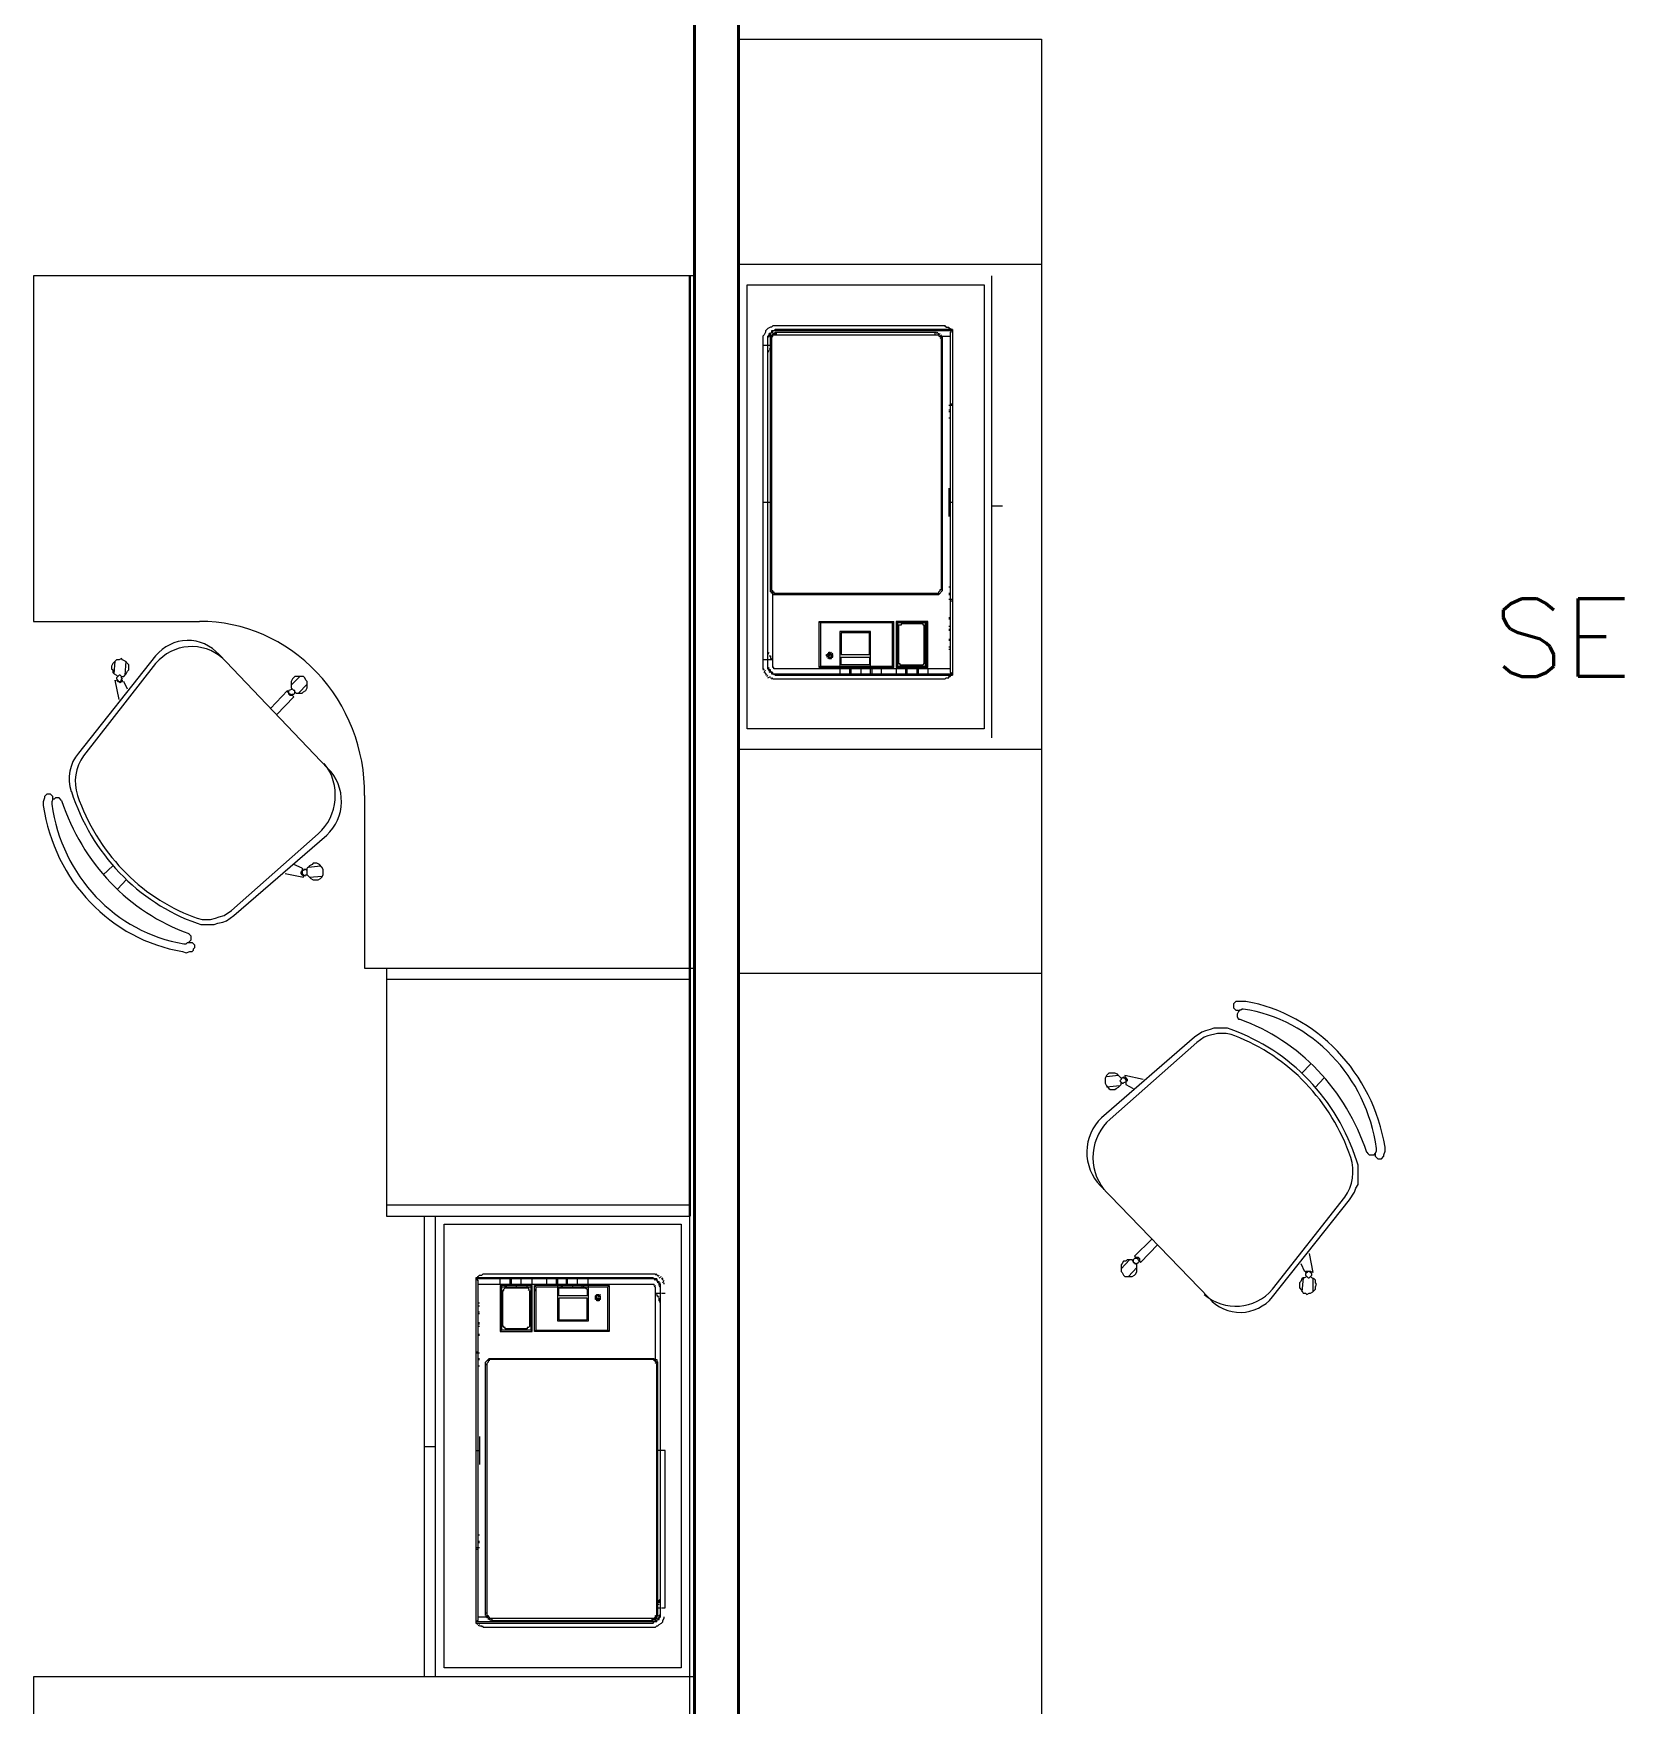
# Model space of a CAD drawing. Header units: millimetres. Extents: x -8 to 5830, y -596 to 3598.
# Drawn here: x 1685.853 to 1688.601, y 2380.402 to 2383.291 of the extents above; entities that cross this region are included whole.
import ezdxf

# ---------------------------------------------------------------- set-up
doc = ezdxf.new("R2010")
doc.units = ezdxf.units.MM
doc.layers.get('0').update_dxf_attribs({"color": 9})

msp = doc.modelspace()

# ---------------------------------------------------------------- linework, layer by layer
at = {"lineweight": 50}
for p, q in [((1686.9948, 2384.6378), (1686.9948, 2378.5975)), ((1687.0707, 2378.5975), (1687.0707, 2384.6378))]:
    msp.add_line(p, q, dxfattribs=at)
at = {"lineweight": 40}
for p, q in [((1687.0707, 2382.8719), (1687.0707, 2384.4941)), ((1686.9863, 2381.2475), (1686.9863, 2382.8719))]:
    msp.add_line(p, q, dxfattribs=at)
at = {"lineweight": 25}
for p, q in [((1687.0707, 2383.2808), (1687.5942, 2383.2808)), ((1687.5942, 2383.2808), (1687.5942, 2378.8495)), ((1687.5942, 2382.8918), (1687.0707, 2382.8918)), ((1686.9948, 2382.8719), (1685.8529, 2382.8719)), ((1685.8529, 2382.8719), (1685.8529, 2382.2752)), ((1686.9863, 2378.8274), (1686.9863, 2382.8719)), ((1687.5076, 2382.8719), (1687.5076, 2382.074)), ((1687.0855, 2382.0895), (1687.0855, 2382.8564)), ((1687.0855, 2382.8564), (1687.495, 2382.8564)), ((1687.495, 2382.8564), (1687.495, 2382.0895)), ((1687.1172, 2382.7746), (1687.1151, 2382.7702)), ((1687.1214, 2382.7813), (1687.1172, 2382.7769)), ((1687.1172, 2382.7769), (1687.1172, 2382.7746)), ((1687.1256, 2382.7835), (1687.1214, 2382.7813)), ((1687.1235, 2382.768), (1687.1235, 2382.7724)), ((1687.1256, 2382.7724), (1687.1235, 2382.7724)), ((1687.1277, 2382.7835), (1687.1256, 2382.7835)), ((1687.1277, 2382.7746), (1687.1256, 2382.7724)), ((1687.1256, 2382.7702), (1687.1256, 2382.7724)), ((1687.1298, 2382.7857), (1687.1277, 2382.7835)), ((1687.4401, 2382.7769), (1687.1277, 2382.7769)), ((1687.1277, 2382.7769), (1687.1277, 2382.7746)), ((1687.1277, 2382.7746), (1687.1298, 2382.7746)), ((1687.4274, 2382.7857), (1687.1298, 2382.7857)), ((1687.1298, 2382.7746), (1687.1298, 2382.7769)), ((1687.1298, 2382.7702), (1687.1319, 2382.7724)), ((1687.1341, 2382.7724), (1687.1298, 2382.7724)), ((1687.1298, 2382.768), (1687.1298, 2382.7724)), ((1687.1341, 2382.7791), (1687.1319, 2382.7769)), ((1687.1319, 2382.7702), (1687.1319, 2382.7724)), ((1687.4401, 2382.7791), (1687.1341, 2382.7791)), ((1687.1341, 2382.7746), (1687.4127, 2382.7746)), ((1687.1341, 2382.7702), (1687.1341, 2382.7746)), ((1687.1362, 2382.7702), (1687.1362, 2382.7746)), ((1687.4105, 2382.7702), (1687.4105, 2382.7746)), ((1687.4127, 2382.7724), (1687.4148, 2382.7746)), ((1687.4148, 2382.7724), (1687.4169, 2382.7724)), ((1687.419, 2382.7724), (1687.4169, 2382.7702)), ((1687.4274, 2382.7835), (1687.4295, 2382.7857)), ((1687.4295, 2382.7835), (1687.4338, 2382.7835)), ((1687.4338, 2382.7835), (1687.4338, 2382.7813)), ((1687.4338, 2382.7813), (1687.4359, 2382.7813)), ((1687.4359, 2382.7791), (1687.438, 2382.7813)), ((1687.4359, 2382.7746), (1687.4359, 2382.1868)), ((1687.4359, 2382.7746), (1687.438, 2382.7746)), ((1687.438, 2382.7746), (1687.438, 2382.7769)), ((1687.4401, 2382.7791), (1687.4401, 2382.1823)), ((1687.1151, 2382.7702), (1687.1129, 2382.768)), ((1687.1129, 2382.768), (1687.1129, 2382.1934)), ((1687.1129, 2382.7525), (1687.1277, 2382.7525)), ((1687.1235, 2382.7702), (1687.1214, 2382.768)), ((1687.1214, 2382.7658), (1687.1235, 2382.768)), ((1687.1214, 2382.1934), (1687.1214, 2382.768)), ((1687.1214, 2382.7393), (1687.1235, 2382.7437)), ((1687.1235, 2382.7702), (1687.1256, 2382.7702)), ((1687.1235, 2382.7459), (1687.1256, 2382.7459)), ((1687.1256, 2382.768), (1687.1277, 2382.7702)), ((1687.1256, 2382.7658), (1687.1298, 2382.7702)), ((1687.1256, 2382.326), (1687.1256, 2382.768)), ((1687.1256, 2382.7636), (1687.1277, 2382.7658)), ((1687.1277, 2382.7658), (1687.1256, 2382.7658)), ((1687.1277, 2382.7636), (1687.1256, 2382.7636)), ((1687.1277, 2382.7614), (1687.1256, 2382.7614)), ((1687.1256, 2382.7481), (1687.1277, 2382.7503)), ((1687.1277, 2382.7702), (1687.4169, 2382.7702)), ((1687.1277, 2382.7658), (1687.1298, 2382.768)), ((1687.1277, 2382.7658), (1687.1277, 2382.3282)), ((1687.4169, 2382.7702), (1687.4169, 2382.768)), ((1687.4169, 2382.768), (1687.4359, 2382.768)), ((1687.419, 2382.768), (1687.4211, 2382.7702)), ((1687.419, 2382.7636), (1687.4232, 2382.768)), ((1687.419, 2382.7658), (1687.419, 2382.768)), ((1687.4211, 2382.3304), (1687.4211, 2382.7636)), ((1687.4211, 2382.7614), (1687.4232, 2382.7614)), ((1687.4232, 2382.3282), (1687.4232, 2382.7658)), ((1687.4338, 2382.6487), (1687.4401, 2382.6487)), ((1687.4359, 2382.6398), (1687.4338, 2382.6398)), ((1687.4338, 2382.6376), (1687.4359, 2382.6376)), ((1687.4359, 2382.6509), (1687.4401, 2382.6509)), ((1687.4338, 2382.6266), (1687.4359, 2382.6266)), ((1687.4338, 2382.505), (1687.4338, 2382.4564)), ((1687.1277, 2382.4807), (1687.1129, 2382.4807)), ((1687.4401, 2382.4807), (1687.4338, 2382.4807)), ((1687.5266, 2382.4741), (1687.5076, 2382.4741)), ((1687.1256, 2382.3702), (1687.1277, 2382.3702)), ((1687.1256, 2382.3326), (1687.1277, 2382.3326)), ((1687.1277, 2382.326), (1687.1256, 2382.326)), ((1687.1277, 2382.3282), (1687.1298, 2382.3282)), ((1687.1277, 2382.3238), (1687.1277, 2382.326)), ((1687.1298, 2382.3238), (1687.1277, 2382.3238)), ((1687.1298, 2382.1956), (1687.1298, 2382.3282)), ((1687.1298, 2382.326), (1687.1319, 2382.326)), ((1687.1298, 2382.3216), (1687.4169, 2382.3216)), ((1687.1319, 2382.326), (1687.1319, 2382.3238)), ((1687.1319, 2382.3238), (1687.4169, 2382.3238)), ((1687.1362, 2382.3216), (1687.1362, 2382.3238)), ((1687.4105, 2382.3216), (1687.4105, 2382.3238)), ((1687.4169, 2382.326), (1687.419, 2382.3282)), ((1687.4169, 2382.3216), (1687.4232, 2382.3282)), ((1687.4169, 2382.3238), (1687.4169, 2382.326)), ((1687.419, 2382.3282), (1687.419, 2382.3304)), ((1687.419, 2382.3304), (1687.4211, 2382.3304)), ((1687.4211, 2382.3326), (1687.4232, 2382.3326)), ((1687.4338, 2382.3348), (1687.4359, 2382.3348)), ((1687.4338, 2382.3238), (1687.4359, 2382.3238)), ((1687.4338, 2382.3216), (1687.4359, 2382.3216)), ((1687.4401, 2382.3127), (1687.4338, 2382.3127)), ((1687.4359, 2382.3105), (1687.4401, 2382.3105)), ((1687.4338, 2382.2818), (1687.4359, 2382.2818)), ((1685.8529, 2382.2752), (1686.14, 2382.2752)), ((1687.21, 2382.1956), (1687.21, 2382.2752)), ((1687.21, 2382.2752), (1687.3388, 2382.2752)), ((1687.21, 2382.2729), (1687.2121, 2382.2752)), ((1687.3367, 2382.2729), (1687.2121, 2382.2729)), ((1687.2121, 2382.2729), (1687.2121, 2382.1978)), ((1687.2987, 2382.2575), (1687.2459, 2382.2575)), ((1687.2459, 2382.2575), (1687.2459, 2382.1956)), ((1687.2966, 2382.2553), (1687.248, 2382.2553)), ((1687.248, 2382.2553), (1687.248, 2382.2177)), ((1687.2966, 2382.2177), (1687.2966, 2382.2553)), ((1687.2987, 2382.1956), (1687.2987, 2382.2575)), ((1687.3388, 2382.2752), (1687.3367, 2382.2729)), ((1687.3367, 2382.1978), (1687.3367, 2382.2729)), ((1687.3388, 2382.1956), (1687.3388, 2382.2752)), ((1687.343, 2382.2729), (1687.3451, 2382.2752)), ((1687.3979, 2382.2752), (1687.343, 2382.2752)), ((1687.343, 2382.2752), (1687.343, 2382.1956)), ((1687.3958, 2382.2729), (1687.3451, 2382.2729)), ((1687.3451, 2382.2729), (1687.3451, 2382.1956)), ((1687.3472, 2382.2685), (1687.3472, 2382.2022)), ((1687.3514, 2382.2685), (1687.3472, 2382.2685)), ((1687.3894, 2382.2707), (1687.3514, 2382.2707)), ((1687.3514, 2382.2707), (1687.3514, 2382.2685)), ((1687.3894, 2382.2685), (1687.3894, 2382.2707)), ((1687.3915, 2382.2685), (1687.3894, 2382.2685)), ((1687.3915, 2382.2022), (1687.3915, 2382.2685)), ((1687.3937, 2382.1956), (1687.3937, 2382.2729)), ((1687.3958, 2382.2729), (1687.3979, 2382.2752)), ((1687.3958, 2382.1978), (1687.3958, 2382.2729)), ((1687.3979, 2382.1956), (1687.3979, 2382.2752)), ((1687.4338, 2382.2796), (1687.4359, 2382.2796)), ((1687.4359, 2382.2663), (1687.4338, 2382.2663)), ((1687.4338, 2382.2619), (1687.4359, 2382.2619)), ((1687.4338, 2382.2597), (1687.4359, 2382.2597)), ((1687.4338, 2382.2442), (1687.4359, 2382.2442)), ((1687.4359, 2382.242), (1687.4338, 2382.242)), ((1687.4338, 2382.231), (1687.4359, 2382.231)), ((1687.4359, 2382.2265), (1687.4338, 2382.2265)), ((1686.064, 2382.2155), (1685.931, 2382.0475)), ((1686.064, 2382.2022), (1685.9395, 2382.0431)), ((1685.9901, 2382.2022), (1685.988, 2382.1978)), ((1685.988, 2382.1978), (1685.988, 2382.1934)), ((1685.9922, 2382.2044), (1685.9901, 2382.2022)), ((1685.9965, 2382.2089), (1685.9922, 2382.2044)), ((1685.9922, 2382.1845), (1685.9943, 2382.2066)), ((1686.0007, 2382.2089), (1685.9965, 2382.2089)), ((1686.0049, 2382.2111), (1686.0007, 2382.2089)), ((1686.007, 2382.2089), (1686.0049, 2382.2111)), ((1686.0112, 2382.2066), (1686.007, 2382.2089)), ((1686.0112, 2382.1823), (1686.0133, 2382.2066)), ((1686.0176, 2382.2), (1686.0112, 2382.2066)), ((1686.0176, 2382.1912), (1686.0176, 2382.2)), ((1686.3616, 2382.021), (1686.1737, 2382.2177)), ((1687.1298, 2382.2089), (1687.1129, 2382.2089)), ((1687.1214, 2382.2177), (1687.1235, 2382.2221)), ((1687.1235, 2382.1956), (1687.1214, 2382.1934)), ((1687.1235, 2382.2155), (1687.1256, 2382.2155)), ((1687.1256, 2382.2155), (1687.1256, 2382.2111)), ((1687.1256, 2382.2111), (1687.1277, 2382.2111)), ((1687.1277, 2382.2111), (1687.1277, 2382.2089)), ((1687.1319, 2382.1956), (1687.1298, 2382.1956)), ((1687.1319, 2382.1934), (1687.1319, 2382.1956)), ((1687.21, 2382.1956), (1687.2121, 2382.1978)), ((1687.3388, 2382.1956), (1687.21, 2382.1956)), ((1687.2121, 2382.1978), (1687.3367, 2382.1978)), ((1687.2227, 2382.2155), (1687.2227, 2382.2177)), ((1687.2227, 2382.2177), (1687.2311, 2382.2177)), ((1687.2227, 2382.2133), (1687.2248, 2382.2155)), ((1687.2248, 2382.2177), (1687.2248, 2382.2199)), ((1687.2248, 2382.2199), (1687.229, 2382.2199)), ((1687.2269, 2382.2155), (1687.2248, 2382.2133)), ((1687.229, 2382.2155), (1687.2248, 2382.2155)), ((1687.2248, 2382.2111), (1687.2269, 2382.2133)), ((1687.2269, 2382.2177), (1687.2269, 2382.2221)), ((1687.2269, 2382.2221), (1687.229, 2382.2221)), ((1687.2269, 2382.2133), (1687.2269, 2382.2155)), ((1687.2269, 2382.2133), (1687.2333, 2382.2133)), ((1687.2269, 2382.2111), (1687.2311, 2382.2111)), ((1687.229, 2382.2199), (1687.2311, 2382.2221)), ((1687.229, 2382.2177), (1687.2311, 2382.2199)), ((1687.2333, 2382.2199), (1687.2311, 2382.2177)), ((1687.2311, 2382.2111), (1687.2311, 2382.2177)), ((1687.2333, 2382.2133), (1687.2333, 2382.2177)), ((1687.248, 2382.2177), (1687.2966, 2382.2177)), ((1687.248, 2382.2), (1687.248, 2382.2133)), ((1687.248, 2382.2133), (1687.2966, 2382.2133)), ((1687.2966, 2382.2), (1687.248, 2382.2)), ((1687.2544, 2382.1978), (1687.2544, 2382.1956)), ((1687.2734, 2382.1956), (1687.2734, 2382.1978)), ((1687.2902, 2382.1956), (1687.2902, 2382.1978)), ((1687.2966, 2382.2133), (1687.2966, 2382.2)), ((1687.3367, 2382.2044), (1687.3388, 2382.2044)), ((1687.3367, 2382.2022), (1687.3388, 2382.2022)), ((1687.3367, 2382.1956), (1687.3388, 2382.1978)), ((1687.343, 2382.1956), (1687.3451, 2382.1978)), ((1687.3979, 2382.1956), (1687.343, 2382.1956)), ((1687.3451, 2382.1978), (1687.3958, 2382.1978)), ((1687.3472, 2382.2022), (1687.3493, 2382.2022)), ((1687.3493, 2382.2022), (1687.3493, 2382.2)), ((1687.3493, 2382.2), (1687.3894, 2382.2)), ((1687.3514, 2382.1956), (1687.3514, 2382.1978)), ((1687.3683, 2382.1956), (1687.3683, 2382.1978)), ((1687.3704, 2382.1956), (1687.3704, 2382.1978)), ((1687.3873, 2382.1978), (1687.3873, 2382.1956)), ((1687.3894, 2382.2), (1687.3915, 2382.2022)), ((1687.3894, 2382.1956), (1687.3894, 2382.1978)), ((1687.3958, 2382.1956), (1687.3979, 2382.1978)), ((1685.988, 2382.1934), (1685.9901, 2382.1912)), ((1685.9901, 2382.1912), (1685.9901, 2382.1868)), ((1685.9901, 2382.1868), (1685.9922, 2382.1845)), ((1685.9922, 2382.1845), (1685.9965, 2382.1823)), ((1686.0007, 2382.1403), (1685.9943, 2382.1735)), ((1685.9943, 2382.1735), (1685.9943, 2382.1713)), ((1685.9965, 2382.1823), (1685.9986, 2382.1801)), ((1686.0007, 2382.1823), (1685.9965, 2382.1779)), ((1685.9965, 2382.1779), (1685.9965, 2382.1757)), ((1685.9965, 2382.1757), (1686.0028, 2382.1691)), ((1685.9965, 2382.1735), (1685.9986, 2382.1713)), ((1685.9986, 2382.1713), (1686.0028, 2382.1713)), ((1686.0028, 2382.1823), (1686.0007, 2382.1823)), ((1686.0049, 2382.1801), (1686.0028, 2382.1823)), ((1686.0028, 2382.1713), (1686.0049, 2382.1735)), ((1686.0028, 2382.1691), (1686.0049, 2382.1713)), ((1686.0049, 2382.1801), (1686.0091, 2382.1801)), ((1686.0049, 2382.1779), (1686.0049, 2382.1801)), ((1686.007, 2382.1757), (1686.0049, 2382.1779)), ((1686.0049, 2382.1735), (1686.0049, 2382.1757)), ((1686.0049, 2382.1757), (1686.007, 2382.1757)), ((1686.0049, 2382.1713), (1686.007, 2382.1713)), ((1686.007, 2382.1713), (1686.007, 2382.1735)), ((1686.0091, 2382.1801), (1686.0133, 2382.1845)), ((1686.0154, 2382.158), (1686.0091, 2382.1713)), ((1686.0133, 2382.1845), (1686.0154, 2382.189)), ((1686.0154, 2382.189), (1686.0176, 2382.1912)), ((1686.2983, 2382.1647), (1686.313, 2382.1801)), ((1686.3004, 2382.1757), (1686.2983, 2382.1713)), ((1686.2983, 2382.1713), (1686.2983, 2382.1602)), ((1686.3046, 2382.1801), (1686.3004, 2382.1757)), ((1686.3194, 2382.1801), (1686.3046, 2382.1801)), ((1686.3109, 2382.1514), (1686.3257, 2382.1669)), ((1686.3215, 2382.1779), (1686.3194, 2382.1801)), ((1686.3236, 2382.1735), (1686.3215, 2382.1779)), ((1686.3257, 2382.1713), (1686.3236, 2382.1735)), ((1686.3257, 2382.1602), (1686.3257, 2382.1713)), ((1687.1129, 2382.1912), (1687.1151, 2382.1934)), ((1687.1151, 2382.1868), (1687.1172, 2382.1912)), ((1687.1172, 2382.1845), (1687.1172, 2382.1868)), ((1687.1172, 2382.1823), (1687.1193, 2382.1845)), ((1687.1193, 2382.1801), (1687.1214, 2382.1823)), ((1687.1235, 2382.1934), (1687.1214, 2382.1912)), ((1687.1214, 2382.1779), (1687.1256, 2382.1801)), ((1687.1235, 2382.189), (1687.1235, 2382.1934)), ((1687.1256, 2382.1912), (1687.1235, 2382.1912)), ((1687.1235, 2382.1868), (1687.1256, 2382.189)), ((1687.1256, 2382.189), (1687.1256, 2382.1912)), ((1687.1256, 2382.1868), (1687.1277, 2382.189)), ((1687.1298, 2382.1868), (1687.1256, 2382.1868)), ((1687.1256, 2382.1779), (1687.1277, 2382.1779)), ((1687.1277, 2382.1868), (1687.1277, 2382.1845)), ((1687.1277, 2382.1845), (1687.4401, 2382.1845)), ((1687.1277, 2382.1757), (1687.1298, 2382.1779)), ((1687.1298, 2382.1845), (1687.1298, 2382.1868)), ((1687.1298, 2382.1757), (1687.4274, 2382.1757)), ((1687.4359, 2382.1934), (1687.1319, 2382.1934)), ((1687.1341, 2382.1845), (1687.1319, 2382.1823)), ((1687.1341, 2382.1823), (1687.4401, 2382.1823)), ((1687.2459, 2382.1934), (1687.2459, 2382.1823)), ((1687.2628, 2382.1823), (1687.2628, 2382.1934)), ((1687.2649, 2382.1934), (1687.2649, 2382.1823)), ((1687.2818, 2382.1934), (1687.2818, 2382.1823)), ((1687.2987, 2382.1823), (1687.2987, 2382.1934)), ((1687.3008, 2382.1934), (1687.3008, 2382.1823)), ((1687.3177, 2382.1823), (1687.3177, 2382.1934)), ((1687.343, 2382.1934), (1687.343, 2382.1823)), ((1687.3599, 2382.1823), (1687.3599, 2382.1934)), ((1687.362, 2382.1823), (1687.362, 2382.1934)), ((1687.3789, 2382.1934), (1687.3789, 2382.1823)), ((1687.381, 2382.1934), (1687.381, 2382.1823)), ((1687.3979, 2382.1934), (1687.3979, 2382.1823)), ((1687.4274, 2382.1757), (1687.4295, 2382.1779)), ((1687.4295, 2382.1779), (1687.4338, 2382.1779)), ((1687.4338, 2382.1779), (1687.4338, 2382.1801)), ((1687.4338, 2382.1801), (1687.4359, 2382.1801)), ((1687.4359, 2382.1868), (1687.438, 2382.1868)), ((1687.4359, 2382.1801), (1687.438, 2382.1823)), ((1687.438, 2382.1868), (1687.438, 2382.1845)), ((1686.2919, 2382.1558), (1686.2624, 2382.1249)), ((1686.2729, 2382.1138), (1686.3025, 2382.1448)), ((1686.2919, 2382.1536), (1686.2919, 2382.1558)), ((1686.294, 2382.1514), (1686.2919, 2382.1536)), ((1686.3004, 2382.158), (1686.294, 2382.1558)), ((1686.294, 2382.1492), (1686.294, 2382.1558)), ((1686.294, 2382.1514), (1686.2962, 2382.1492)), ((1686.2962, 2382.147), (1686.294, 2382.1492)), ((1686.2962, 2382.1492), (1686.2983, 2382.1492)), ((1686.3004, 2382.147), (1686.2962, 2382.147)), ((1686.2983, 2382.1602), (1686.3004, 2382.158)), ((1686.3004, 2382.158), (1686.2983, 2382.158)), ((1686.2983, 2382.1492), (1686.2983, 2382.147)), ((1686.2983, 2382.147), (1686.3004, 2382.1492)), ((1686.3025, 2382.1558), (1686.3004, 2382.158)), ((1686.3004, 2382.1492), (1686.3025, 2382.1492)), ((1686.3025, 2382.1448), (1686.3004, 2382.147)), ((1686.3046, 2382.1558), (1686.3025, 2382.1558)), ((1686.3025, 2382.1492), (1686.3046, 2382.1514)), ((1686.3046, 2382.1514), (1686.3046, 2382.1558)), ((1686.3046, 2382.1536), (1686.3067, 2382.1514)), ((1686.3067, 2382.1514), (1686.3173, 2382.1514)), ((1686.3173, 2382.1514), (1686.3194, 2382.1536)), ((1686.3194, 2382.1536), (1686.3236, 2382.1558)), ((1686.3236, 2382.1558), (1686.3257, 2382.1602)), ((1687.495, 2382.0895), (1687.0855, 2382.0895)), ((1687.5942, 2382.0541), (1687.0707, 2382.0541)), ((1685.8719, 2381.9702), (1685.8698, 2381.9635)), ((1685.8698, 2381.9635), (1685.8698, 2381.9569)), ((1685.874, 2381.9746), (1685.8719, 2381.9724)), ((1685.8719, 2381.9724), (1685.8719, 2381.9702)), ((1685.8761, 2381.9768), (1685.874, 2381.9746)), ((1685.8825, 2381.9768), (1685.8761, 2381.9768)), ((1685.8867, 2381.9724), (1685.8825, 2381.9768)), ((1685.8867, 2381.968), (1685.8846, 2381.9635)), ((1685.8846, 2381.9635), (1685.8846, 2381.9591)), ((1685.8867, 2381.968), (1685.8867, 2381.9724)), ((1685.8888, 2381.968), (1685.8867, 2381.968)), ((1685.8909, 2381.9702), (1685.8888, 2381.968)), ((1685.8973, 2381.9702), (1685.8909, 2381.9702)), ((1685.9015, 2381.9657), (1685.8973, 2381.9702)), ((1686.4249, 2381.9746), (1686.4249, 2381.6762)), ((1686.1948, 2381.7757), (1686.3447, 2381.9083)), ((1686.1991, 2381.7668), (1686.3595, 2381.9061)), ((1685.9901, 2381.853), (1685.9732, 2381.8376)), ((1686.3173, 2381.8486), (1686.3025, 2381.8552)), ((1686.3173, 2381.8486), (1686.3173, 2381.8398)), ((1686.3278, 2381.8508), (1686.3257, 2381.8486)), ((1686.3257, 2381.8376), (1686.3257, 2381.8486)), ((1686.3299, 2381.853), (1686.3278, 2381.8508)), ((1686.3278, 2381.8508), (1686.3489, 2381.853)), ((1686.3341, 2381.8552), (1686.3299, 2381.853)), ((1686.3363, 2381.8574), (1686.3341, 2381.8552)), ((1686.3426, 2381.8574), (1686.3363, 2381.8574)), ((1686.3468, 2381.8552), (1686.3426, 2381.8574)), ((1686.351, 2381.8508), (1686.3468, 2381.8552)), ((1686.3531, 2381.8464), (1686.351, 2381.8508)), ((1686.0133, 2381.8287), (1685.9986, 2381.8132)), ((1686.2877, 2381.8398), (1686.3194, 2381.8331)), ((1686.3152, 2381.842), (1686.3173, 2381.8442)), ((1686.3152, 2381.8398), (1686.3152, 2381.842)), ((1686.3173, 2381.8376), (1686.3152, 2381.8398)), ((1686.3236, 2381.8464), (1686.3173, 2381.8442)), ((1686.3173, 2381.8398), (1686.3215, 2381.8353)), ((1686.3194, 2381.8353), (1686.3173, 2381.8376)), ((1686.3236, 2381.8464), (1686.3194, 2381.8464)), ((1686.3194, 2381.8331), (1686.3194, 2381.8353)), ((1686.3215, 2381.8353), (1686.3236, 2381.8376)), ((1686.3257, 2381.8442), (1686.3236, 2381.8464)), ((1686.3236, 2381.8376), (1686.3257, 2381.8376)), ((1686.3257, 2381.8376), (1686.3278, 2381.8353)), ((1686.3278, 2381.8353), (1686.332, 2381.8309)), ((1686.3299, 2381.8331), (1686.351, 2381.8353)), ((1686.332, 2381.8309), (1686.3363, 2381.8287)), ((1686.3363, 2381.8287), (1686.3447, 2381.8287)), ((1686.3447, 2381.8287), (1686.3489, 2381.8309)), ((1686.3489, 2381.8309), (1686.351, 2381.8331)), ((1686.351, 2381.8331), (1686.3531, 2381.8376)), ((1686.3531, 2381.8376), (1686.3531, 2381.8464)), ((1686.1294, 2381.7646), (1686.1358, 2381.7624)), ((1686.1358, 2381.7624), (1686.1442, 2381.7602)), ((1686.159, 2381.7602), (1686.1674, 2381.7624)), ((1686.1674, 2381.7624), (1686.1737, 2381.7646)), ((1686.1737, 2381.7646), (1686.1822, 2381.7668)), ((1686.1822, 2381.7668), (1686.1948, 2381.7757)), ((1686.1864, 2381.758), (1686.1991, 2381.7668)), ((1686.1252, 2381.7315), (1686.121, 2381.7359)), ((1686.1358, 2381.7536), (1686.1421, 2381.7514)), ((1686.1421, 2381.7514), (1686.1653, 2381.7514)), ((1686.1442, 2381.7602), (1686.159, 2381.7602)), ((1686.1653, 2381.7514), (1686.1716, 2381.7536)), ((1686.1716, 2381.7536), (1686.1801, 2381.7558)), ((1686.1801, 2381.7558), (1686.1864, 2381.758)), ((1686.1104, 2381.7049), (1686.1168, 2381.7027)), ((1686.1125, 2381.7182), (1686.1168, 2381.7182)), ((1686.1168, 2381.7182), (1686.1189, 2381.7204)), ((1686.1168, 2381.7027), (1686.1231, 2381.7049)), ((1686.1189, 2381.7204), (1686.1273, 2381.7204)), ((1686.121, 2381.7204), (1686.1252, 2381.7248)), ((1686.1231, 2381.7049), (1686.1273, 2381.7049)), ((1686.1252, 2381.7248), (1686.1252, 2381.7315)), ((1686.1315, 2381.716), (1686.1273, 2381.7204)), ((1686.1273, 2381.7049), (1686.1294, 2381.7072)), ((1686.1294, 2381.7094), (1686.1315, 2381.7116)), ((1686.1294, 2381.7072), (1686.1294, 2381.7094)), ((1686.1315, 2381.7116), (1686.1315, 2381.716)), ((1686.4249, 2381.6762), (1686.9948, 2381.6762)), ((1686.4629, 2381.6762), (1686.4629, 2381.2475)), ((1686.9863, 2381.6563), (1686.4629, 2381.6563)), ((1687.0707, 2381.6674), (1687.5942, 2381.6674)), ((1687.9297, 2381.6188), (1687.9255, 2381.6143)), ((1687.9466, 2381.6188), (1687.9297, 2381.6188)), ((1687.9255, 2381.6143), (1687.9255, 2381.6077)), ((1687.9255, 2381.6077), (1687.9276, 2381.6055)), ((1687.9276, 2381.6055), (1687.9297, 2381.6033)), ((1687.9297, 2381.6033), (1687.934, 2381.6033)), ((1687.934, 2381.6011), (1687.9319, 2381.5967)), ((1687.9319, 2381.5967), (1687.9319, 2381.5922)), ((1687.9319, 2381.5922), (1687.934, 2381.5878)), ((1687.9361, 2381.6033), (1687.934, 2381.6011)), ((1687.9382, 2381.6033), (1687.9361, 2381.6033)), ((1687.9403, 2381.6055), (1687.9382, 2381.6033)), ((1687.9424, 2381.6055), (1687.9403, 2381.6055)), ((1687.8706, 2381.5657), (1687.858, 2381.5569)), ((1687.877, 2381.5679), (1687.8706, 2381.5657)), ((1687.8812, 2381.5591), (1687.8749, 2381.5569)), ((1687.8854, 2381.5701), (1687.877, 2381.5679)), ((1687.8981, 2381.5635), (1687.8812, 2381.5591)), ((1687.8918, 2381.5723), (1687.8854, 2381.5701)), ((1687.915, 2381.5723), (1687.8918, 2381.5723)), ((1687.9129, 2381.5635), (1687.8981, 2381.5635)), ((1687.9213, 2381.5613), (1687.9129, 2381.5635)), ((1687.9213, 2381.5701), (1687.915, 2381.5723)), ((1687.9276, 2381.5591), (1687.9213, 2381.5613)), ((1687.934, 2381.5878), (1687.9361, 2381.5878)), ((1687.858, 2381.5569), (1687.6976, 2381.4176)), ((1687.8622, 2381.548), (1687.7124, 2381.4154)), ((1687.8749, 2381.5569), (1687.8622, 2381.548)), ((1688.0437, 2381.495), (1688.0585, 2381.5105)), ((1687.706, 2381.4906), (1687.7039, 2381.4861)), ((1687.7039, 2381.4861), (1687.7039, 2381.4773)), ((1687.7039, 2381.4773), (1687.706, 2381.4729)), ((1687.7102, 2381.495), (1687.706, 2381.4906)), ((1687.7271, 2381.4906), (1687.706, 2381.4884)), ((1687.706, 2381.4729), (1687.7102, 2381.4685)), ((1687.7292, 2381.4729), (1687.706, 2381.4707)), ((1687.7208, 2381.495), (1687.7102, 2381.495)), ((1687.725, 2381.4928), (1687.7208, 2381.495)), ((1687.7271, 2381.4906), (1687.725, 2381.4928)), ((1687.7292, 2381.4884), (1687.7271, 2381.4906)), ((1687.7271, 2381.4707), (1687.7292, 2381.4729)), ((1687.7314, 2381.4861), (1687.7292, 2381.4884)), ((1687.7314, 2381.4839), (1687.7292, 2381.4817)), ((1687.7292, 2381.4817), (1687.7335, 2381.4773)), ((1687.7292, 2381.4729), (1687.7314, 2381.4751)), ((1687.7335, 2381.4861), (1687.7314, 2381.4861)), ((1687.7314, 2381.4861), (1687.7314, 2381.4839)), ((1687.7314, 2381.4751), (1687.7314, 2381.4795)), ((1687.7356, 2381.4884), (1687.7335, 2381.4861)), ((1687.7335, 2381.4773), (1687.7398, 2381.4795)), ((1687.7335, 2381.4773), (1687.7356, 2381.4773)), ((1687.7356, 2381.4861), (1687.7356, 2381.4884)), ((1687.7377, 2381.4861), (1687.7356, 2381.4861)), ((1687.7693, 2381.4839), (1687.7377, 2381.4906)), ((1687.7377, 2381.4906), (1687.7377, 2381.4884)), ((1687.7377, 2381.4884), (1687.7419, 2381.4839)), ((1687.7398, 2381.4839), (1687.7377, 2381.4861)), ((1687.7398, 2381.4839), (1687.7398, 2381.4751)), ((1687.7419, 2381.4817), (1687.7398, 2381.4795)), ((1687.7398, 2381.4751), (1687.7525, 2381.4685)), ((1687.7419, 2381.4839), (1687.7419, 2381.4817)), ((1688.0669, 2381.4707), (1688.0817, 2381.4861)), ((1687.7102, 2381.4685), (1687.7124, 2381.4663)), ((1687.7124, 2381.4663), (1687.7208, 2381.4663)), ((1687.7208, 2381.4663), (1687.7229, 2381.4685)), ((1687.7229, 2381.4685), (1687.7271, 2381.4707)), ((1688.1556, 2381.358), (1688.1577, 2381.3558)), ((1688.1704, 2381.3558), (1688.1725, 2381.3602)), ((1688.1725, 2381.3602), (1688.1725, 2381.3646)), ((1688.1851, 2381.3535), (1688.1872, 2381.3602)), ((1688.1872, 2381.3602), (1688.1872, 2381.3668)), ((1688.1408, 2381.3359), (1688.1387, 2381.3425)), ((1688.1408, 2381.3027), (1688.1408, 2381.3359)), ((1688.1577, 2381.3558), (1688.1598, 2381.3535)), ((1688.1598, 2381.3535), (1688.1682, 2381.3535)), ((1688.1682, 2381.3535), (1688.1704, 2381.3558)), ((1688.1704, 2381.3558), (1688.1704, 2381.3513)), ((1688.1704, 2381.3513), (1688.1746, 2381.3469)), ((1688.1746, 2381.3469), (1688.1809, 2381.3469)), ((1688.1809, 2381.3469), (1688.1851, 2381.3513)), ((1688.1851, 2381.3513), (1688.1851, 2381.3535)), ((1687.6955, 2381.3005), (1687.8833, 2381.106)), ((1688.1366, 2381.2961), (1688.1408, 2381.3027)), ((1687.9931, 2381.1215), (1688.1176, 2381.2806)), ((1687.9931, 2381.1082), (1688.126, 2381.2762)), ((1688.126, 2381.2762), (1688.1345, 2381.2894)), ((1688.1345, 2381.2894), (1688.1366, 2381.2961)), ((1686.4629, 2381.2673), (1686.9863, 2381.2673)), ((1686.4629, 2381.2475), (1686.9863, 2381.2475)), ((1686.5283, 2380.4518), (1686.5283, 2381.2475)), ((1686.5473, 2380.4518), (1686.5473, 2381.2475)), ((1686.5621, 2380.4673), (1686.5621, 2381.2342)), ((1686.5621, 2381.2342), (1686.9715, 2381.2342)), ((1686.9715, 2381.2342), (1686.9715, 2380.4673)), ((1687.7841, 2381.2077), (1687.7546, 2381.1789)), ((1687.7651, 2381.1679), (1687.7947, 2381.1988)), ((1687.7461, 2381.1723), (1687.7314, 2381.1568)), ((1687.7335, 2381.1657), (1687.7314, 2381.1635)), ((1687.7314, 2381.1635), (1687.7314, 2381.1524)), ((1687.7356, 2381.1701), (1687.7335, 2381.1657)), ((1687.7398, 2381.1701), (1687.7356, 2381.1701)), ((1687.7419, 2381.1723), (1687.7398, 2381.1701)), ((1687.7503, 2381.1723), (1687.7419, 2381.1723)), ((1687.7588, 2381.1591), (1687.744, 2381.1436)), ((1687.7525, 2381.1701), (1687.7503, 2381.1723)), ((1687.7546, 2381.1745), (1687.7525, 2381.1723)), ((1687.7525, 2381.1723), (1687.7525, 2381.1679)), ((1687.7525, 2381.1679), (1687.7546, 2381.1679)), ((1687.7546, 2381.1789), (1687.7567, 2381.1767)), ((1687.7609, 2381.1745), (1687.7546, 2381.1745)), ((1687.7546, 2381.1679), (1687.7546, 2381.1657)), ((1687.7546, 2381.1657), (1687.7588, 2381.1657)), ((1687.7567, 2381.1767), (1687.7609, 2381.1767)), ((1687.7588, 2381.1635), (1687.7567, 2381.1657)), ((1687.7588, 2381.1657), (1687.7609, 2381.1679)), ((1687.7588, 2381.1524), (1687.7588, 2381.1635)), ((1687.7609, 2381.1767), (1687.763, 2381.1745)), ((1687.7609, 2381.1723), (1687.7609, 2381.1745)), ((1687.763, 2381.1701), (1687.7609, 2381.1723)), ((1687.7609, 2381.1679), (1687.763, 2381.1701)), ((1687.763, 2381.1745), (1687.763, 2381.1701)), ((1687.763, 2381.1701), (1687.7651, 2381.1679)), ((1688.0416, 2381.1657), (1688.0479, 2381.1524)), ((1688.0564, 2381.1834), (1688.0627, 2381.1502)), ((1686.617, 2381.1414), (1686.617, 2380.5446)), ((1686.923, 2381.1414), (1686.617, 2381.1414)), ((1686.9293, 2381.1392), (1686.617, 2381.1392)), ((1686.6191, 2381.1414), (1686.6212, 2381.1436)), ((1686.6191, 2381.1392), (1686.6191, 2381.137)), ((1686.6191, 2381.137), (1686.6212, 2381.137)), ((1686.6212, 2381.1436), (1686.6233, 2381.1458)), ((1686.6212, 2380.5491), (1686.6212, 2381.137)), ((1686.6212, 2381.1303), (1686.9251, 2381.1303)), ((1686.6233, 2381.1458), (1686.6275, 2381.1458)), ((1686.6275, 2381.1458), (1686.6296, 2381.148)), ((1686.6296, 2381.148), (1686.9272, 2381.148)), ((1686.6592, 2381.1303), (1686.6592, 2381.1414)), ((1686.6592, 2381.1259), (1686.6613, 2381.1281)), ((1686.714, 2381.1281), (1686.6592, 2381.1281)), ((1686.6592, 2381.1281), (1686.6592, 2381.0485)), ((1686.6613, 2381.1281), (1686.6613, 2381.0508)), ((1686.6613, 2381.1259), (1686.7119, 2381.1259)), ((1686.6676, 2381.1259), (1686.6676, 2381.1281)), ((1686.6697, 2381.1259), (1686.6697, 2381.1281)), ((1686.6761, 2381.1303), (1686.6761, 2381.1414)), ((1686.6782, 2381.1414), (1686.6782, 2381.1303)), ((1686.6866, 2381.1281), (1686.6866, 2381.1259)), ((1686.6951, 2381.1303), (1686.6951, 2381.1414)), ((1686.7056, 2381.1259), (1686.7056, 2381.1281)), ((1686.714, 2381.1281), (1686.7119, 2381.1259)), ((1686.7119, 2381.1281), (1686.7119, 2381.0508)), ((1686.714, 2381.1303), (1686.714, 2381.1414)), ((1686.714, 2381.0485), (1686.714, 2381.1281)), ((1686.7183, 2381.1259), (1686.7204, 2381.1281)), ((1686.847, 2381.1281), (1686.7183, 2381.1281)), ((1686.7183, 2381.0485), (1686.7183, 2381.1281)), ((1686.7204, 2381.1259), (1686.7204, 2381.0508)), ((1686.7204, 2381.1259), (1686.8449, 2381.1259)), ((1686.7394, 2381.1303), (1686.7394, 2381.1414)), ((1686.7563, 2381.1303), (1686.7563, 2381.1414)), ((1686.7584, 2381.1303), (1686.7584, 2381.1414)), ((1686.7584, 2381.0662), (1686.7584, 2381.1281)), ((1686.7647, 2381.1259), (1686.7647, 2381.1281)), ((1686.7668, 2381.1259), (1686.7668, 2381.1281)), ((1686.7731, 2381.1414), (1686.7731, 2381.1303)), ((1686.7753, 2381.1303), (1686.7753, 2381.1414)), ((1686.7837, 2381.1281), (1686.7837, 2381.1259)), ((1686.7921, 2381.1414), (1686.7921, 2381.1303)), ((1686.8006, 2381.1259), (1686.8006, 2381.1281)), ((1686.8027, 2381.1281), (1686.8027, 2381.1259)), ((1686.8111, 2381.1303), (1686.8111, 2381.1414)), ((1686.8111, 2381.1281), (1686.8111, 2381.0662)), ((1686.8449, 2381.1259), (1686.847, 2381.1281)), ((1686.8449, 2381.0508), (1686.8449, 2381.1259)), ((1686.847, 2381.1281), (1686.847, 2381.0485)), ((1686.9251, 2381.1414), (1686.923, 2381.1392)), ((1686.9251, 2381.137), (1686.9272, 2381.1392)), ((1686.9251, 2381.1281), (1686.9251, 2381.1303)), ((1686.9251, 2381.1259), (1686.9272, 2381.1281)), ((1686.9272, 2381.1458), (1686.9293, 2381.148)), ((1686.9293, 2381.137), (1686.9272, 2381.137)), ((1686.9272, 2380.9955), (1686.9272, 2381.1259)), ((1686.9293, 2381.1458), (1686.9314, 2381.1458)), ((1686.9293, 2381.1392), (1686.9293, 2381.137)), ((1686.9293, 2381.1347), (1686.9314, 2381.137)), ((1686.9314, 2381.1436), (1686.9336, 2381.1458)), ((1686.9314, 2381.1325), (1686.9314, 2381.1347)), ((1686.9314, 2381.1347), (1686.9336, 2381.1347)), ((1686.9336, 2381.1325), (1686.9314, 2381.1325)), ((1686.9336, 2381.1414), (1686.9378, 2381.1436)), ((1686.9336, 2381.1281), (1686.9336, 2381.1347)), ((1686.9336, 2381.1303), (1686.9357, 2381.1325)), ((1686.9336, 2381.1259), (1686.9357, 2381.1281)), ((1686.9357, 2380.5557), (1686.9357, 2381.1303)), ((1686.9378, 2381.1392), (1686.9399, 2381.1414)), ((1686.9399, 2381.137), (1686.9399, 2381.1392)), ((1686.9399, 2381.1325), (1686.942, 2381.137)), ((1686.942, 2381.1303), (1686.942, 2381.1325)), ((1687.7314, 2381.1524), (1687.7335, 2381.1502)), ((1687.7335, 2381.1502), (1687.7356, 2381.1458)), ((1687.7356, 2381.1458), (1687.7377, 2381.1436)), ((1687.7377, 2381.1436), (1687.7503, 2381.1436)), ((1687.7503, 2381.1436), (1687.7546, 2381.1458)), ((1687.7546, 2381.1458), (1687.7567, 2381.148)), ((1687.7567, 2381.148), (1687.7588, 2381.1524)), ((1688.0416, 2381.1347), (1688.0395, 2381.1325)), ((1688.0395, 2381.1325), (1688.0395, 2381.1237)), ((1688.0437, 2381.1392), (1688.0416, 2381.1347)), ((1688.0458, 2381.1414), (1688.0437, 2381.1171)), ((1688.0458, 2381.1414), (1688.0437, 2381.1392)), ((1688.0479, 2381.1414), (1688.0458, 2381.1414)), ((1688.0522, 2381.1436), (1688.0479, 2381.1414)), ((1688.0585, 2381.1524), (1688.05, 2381.1524)), ((1688.05, 2381.1524), (1688.05, 2381.1502)), ((1688.0543, 2381.1524), (1688.05, 2381.148)), ((1688.05, 2381.148), (1688.05, 2381.1458)), ((1688.05, 2381.1458), (1688.0543, 2381.1414)), ((1688.0543, 2381.1414), (1688.0564, 2381.1414)), ((1688.0585, 2381.1502), (1688.0564, 2381.1524)), ((1688.0564, 2381.1414), (1688.0606, 2381.1458)), ((1688.0606, 2381.1502), (1688.0585, 2381.1524)), ((1688.0606, 2381.148), (1688.0585, 2381.1502)), ((1688.0606, 2381.1414), (1688.0585, 2381.1436)), ((1688.0627, 2381.1502), (1688.0606, 2381.1524)), ((1688.0606, 2381.1458), (1688.0606, 2381.148)), ((1688.0648, 2381.1392), (1688.0606, 2381.1414)), ((1688.0627, 2381.1392), (1688.0627, 2381.1171)), ((1688.0669, 2381.137), (1688.0648, 2381.1392)), ((1688.0669, 2381.1325), (1688.0669, 2381.137)), ((1688.069, 2381.1303), (1688.0669, 2381.1325)), ((1688.0669, 2381.1259), (1688.069, 2381.1303)), ((1688.0669, 2381.1215), (1688.0669, 2381.1259)), ((1686.6233, 2381.0972), (1686.6212, 2381.0972)), ((1686.6634, 2381.0574), (1686.6634, 2381.1193)), ((1686.6634, 2381.1193), (1686.6655, 2381.1193)), ((1686.6655, 2381.1215), (1686.6676, 2381.1237)), ((1686.6655, 2381.1193), (1686.6655, 2381.1215)), ((1686.6676, 2381.1237), (1686.7077, 2381.1237)), ((1686.7077, 2381.1237), (1686.7077, 2381.1215)), ((1686.7077, 2381.1193), (1686.7098, 2381.1215)), ((1686.7098, 2381.1193), (1686.7098, 2381.0574)), ((1686.7183, 2381.1215), (1686.7204, 2381.1215)), ((1686.7183, 2381.1193), (1686.7204, 2381.1193)), ((1686.7605, 2381.1104), (1686.7605, 2381.1237)), ((1686.7605, 2381.1237), (1686.8069, 2381.1237)), ((1686.809, 2381.1104), (1686.7605, 2381.1104)), ((1686.809, 2381.106), (1686.7605, 2381.106)), ((1686.7605, 2381.106), (1686.7605, 2381.0684)), ((1686.8069, 2381.1215), (1686.809, 2381.1237)), ((1686.809, 2381.1215), (1686.809, 2381.1104)), ((1686.809, 2381.0684), (1686.809, 2381.106)), ((1686.8238, 2381.1104), (1686.8259, 2381.1126)), ((1686.8238, 2381.1038), (1686.8238, 2381.1104)), ((1686.8322, 2381.1038), (1686.8238, 2381.1038)), ((1686.8259, 2381.1126), (1686.8301, 2381.1126)), ((1686.8301, 2381.1104), (1686.8259, 2381.1104)), ((1686.8259, 2381.1016), (1686.8259, 2381.1104)), ((1686.8259, 2381.106), (1686.8301, 2381.106)), ((1686.8301, 2381.1016), (1686.8259, 2381.1016)), ((1686.8322, 2381.1082), (1686.828, 2381.1082)), ((1686.828, 2381.106), (1686.828, 2381.1038)), ((1686.8322, 2381.1126), (1686.8301, 2381.1104)), ((1686.8301, 2381.1082), (1686.8301, 2381.1104)), ((1686.8301, 2381.106), (1686.8301, 2381.1016)), ((1686.8322, 2381.1038), (1686.8322, 2381.1104)), ((1686.9272, 2381.1149), (1686.9357, 2381.1149)), ((1686.9272, 2381.1126), (1686.9293, 2381.1149)), ((1686.9293, 2381.1126), (1686.9293, 2381.1104)), ((1686.9293, 2381.1104), (1686.9314, 2381.1104)), ((1686.9314, 2381.1104), (1686.9314, 2381.1082)), ((1686.9314, 2381.1082), (1686.9336, 2381.1082)), ((1686.9336, 2381.1016), (1686.9336, 2381.106)), ((1686.9336, 2381.0994), (1686.9357, 2381.1016)), ((1686.9378, 2381.1149), (1686.9441, 2381.1149)), ((1688.0395, 2381.1237), (1688.0437, 2381.1193)), ((1688.0437, 2381.1193), (1688.0458, 2381.1149)), ((1688.0458, 2381.1149), (1688.05, 2381.1149)), ((1688.05, 2381.1149), (1688.0522, 2381.1126)), ((1688.0522, 2381.1126), (1688.0564, 2381.1149)), ((1688.0564, 2381.1149), (1688.0585, 2381.1149)), ((1688.0585, 2381.1149), (1688.0627, 2381.1171)), ((1688.0627, 2381.1171), (1688.0648, 2381.1193)), ((1688.0648, 2381.1193), (1688.0669, 2381.1215)), ((1686.6212, 2381.0927), (1686.6233, 2381.0927)), ((1686.6233, 2381.0817), (1686.6212, 2381.0817)), ((1686.6212, 2381.0795), (1686.6233, 2381.0795)), ((1686.7605, 2381.0684), (1686.809, 2381.0684)), ((1686.6212, 2381.064), (1686.6233, 2381.064)), ((1686.6212, 2381.0618), (1686.6233, 2381.0618)), ((1686.6233, 2381.0574), (1686.6212, 2381.0574)), ((1686.6212, 2381.0441), (1686.6233, 2381.0441)), ((1686.6212, 2381.0419), (1686.6233, 2381.0419)), ((1686.6592, 2381.0485), (1686.6613, 2381.0508)), ((1686.6592, 2381.0485), (1686.714, 2381.0485)), ((1686.7119, 2381.0508), (1686.6613, 2381.0508)), ((1686.6655, 2381.0574), (1686.6634, 2381.0574)), ((1686.6655, 2381.0552), (1686.6655, 2381.0574)), ((1686.6676, 2381.0552), (1686.6655, 2381.0552)), ((1686.6676, 2381.053), (1686.6676, 2381.0552)), ((1686.7056, 2381.053), (1686.6676, 2381.053)), ((1686.7077, 2381.0552), (1686.7056, 2381.0552)), ((1686.7056, 2381.0552), (1686.7056, 2381.053)), ((1686.7098, 2381.0574), (1686.7077, 2381.0552)), ((1686.7119, 2381.0485), (1686.714, 2381.0508)), ((1686.7183, 2381.0485), (1686.7204, 2381.0508)), ((1686.847, 2381.0485), (1686.7183, 2381.0485)), ((1686.7204, 2381.0508), (1686.8449, 2381.0508)), ((1686.8111, 2381.0662), (1686.7584, 2381.0662)), ((1686.8449, 2381.0485), (1686.847, 2381.0508)), ((1686.617, 2381.0132), (1686.6212, 2381.0132)), ((1686.6233, 2381.011), (1686.617, 2381.011)), ((1686.6212, 2381.0021), (1686.6233, 2381.0021)), ((1686.6212, 2380.9999), (1686.6233, 2380.9999)), ((1686.6233, 2380.9889), (1686.6212, 2380.9889)), ((1686.6338, 2380.9955), (1686.6402, 2381.0021)), ((1686.6338, 2380.5579), (1686.6338, 2380.9955)), ((1686.636, 2380.9911), (1686.6338, 2380.9911)), ((1686.6381, 2380.9955), (1686.636, 2380.9933)), ((1686.636, 2380.9933), (1686.636, 2380.5579)), ((1686.6402, 2380.9977), (1686.6381, 2380.9977)), ((1686.6381, 2380.9977), (1686.6381, 2380.9955)), ((1686.6402, 2381.0021), (1686.9251, 2381.0021)), ((1686.9251, 2380.9999), (1686.6402, 2380.9999)), ((1686.6402, 2380.9999), (1686.6402, 2380.9977)), ((1686.6444, 2380.9999), (1686.6444, 2381.0021)), ((1686.9209, 2380.9999), (1686.9209, 2381.0021)), ((1686.9251, 2380.9999), (1686.9272, 2381.0021)), ((1686.9251, 2380.9977), (1686.9251, 2380.9999)), ((1686.9272, 2380.9977), (1686.9251, 2380.9977)), ((1686.9272, 2380.9999), (1686.9293, 2380.9999)), ((1686.9272, 2380.9933), (1686.9314, 2380.9977)), ((1686.9293, 2380.9999), (1686.9293, 2380.9977)), ((1686.9293, 2380.5579), (1686.9293, 2380.9933)), ((1686.9314, 2380.9911), (1686.9293, 2380.9911)), ((1686.9314, 2380.5579), (1686.9314, 2380.9955)), ((1686.9314, 2380.9535), (1686.9293, 2380.9535)), ((1686.6233, 2380.8673), (1686.6233, 2380.8187)), ((1686.5283, 2380.8496), (1686.5473, 2380.8496)), ((1686.617, 2380.843), (1686.6233, 2380.843)), ((1686.9441, 2380.843), (1686.9293, 2380.843)), ((1686.9441, 2380.5712), (1686.9441, 2380.843)), ((1686.6212, 2380.6971), (1686.6233, 2380.6971)), ((1686.6233, 2380.675), (1686.617, 2380.675)), ((1686.617, 2380.6728), (1686.6212, 2380.6728)), ((1686.6212, 2380.6861), (1686.6233, 2380.6861)), ((1686.6212, 2380.6839), (1686.6233, 2380.6839)), ((1686.9314, 2380.5778), (1686.9336, 2380.5778)), ((1686.9336, 2380.5844), (1686.9357, 2380.5866)), ((1686.9336, 2380.58), (1686.9336, 2380.5844)), ((1686.6191, 2380.5469), (1686.6191, 2380.5491)), ((1686.6191, 2380.5491), (1686.6212, 2380.5491)), ((1686.6212, 2380.5557), (1686.6402, 2380.5557)), ((1686.6338, 2380.5623), (1686.636, 2380.5623)), ((1686.6338, 2380.5557), (1686.636, 2380.5579)), ((1686.636, 2380.5579), (1686.6381, 2380.5579)), ((1686.6381, 2380.5557), (1686.636, 2380.5535)), ((1686.6381, 2380.5579), (1686.6381, 2380.5557)), ((1686.6381, 2380.5513), (1686.6402, 2380.5535)), ((1686.6402, 2380.5557), (1686.6402, 2380.5535)), ((1686.6402, 2380.5535), (1686.9251, 2380.5535)), ((1686.6402, 2380.5513), (1686.6423, 2380.5513)), ((1686.6423, 2380.5491), (1686.6444, 2380.5513)), ((1686.6444, 2380.5535), (1686.6444, 2380.5491)), ((1686.6444, 2380.5491), (1686.923, 2380.5491)), ((1686.9209, 2380.5535), (1686.9209, 2380.5491)), ((1686.9209, 2380.5491), (1686.923, 2380.5535)), ((1686.923, 2380.5513), (1686.9251, 2380.5535)), ((1686.923, 2380.5491), (1686.923, 2380.5535)), ((1686.923, 2380.5513), (1686.9272, 2380.5513)), ((1686.9251, 2380.5535), (1686.9272, 2380.5557)), ((1686.9251, 2380.5513), (1686.9293, 2380.5557)), ((1686.9272, 2380.5491), (1686.9251, 2380.5469)), ((1686.9272, 2380.5557), (1686.9314, 2380.5601)), ((1686.9272, 2380.5557), (1686.9272, 2380.5579)), ((1686.9272, 2380.5579), (1686.9314, 2380.5579)), ((1686.9272, 2380.5513), (1686.9293, 2380.5535)), ((1686.9293, 2380.5491), (1686.9272, 2380.5491)), ((1686.9293, 2380.5756), (1686.9314, 2380.5756)), ((1686.9293, 2380.5712), (1686.9357, 2380.5712)), ((1686.9293, 2380.5623), (1686.9314, 2380.5623)), ((1686.9314, 2380.5601), (1686.9293, 2380.5601)), ((1686.9293, 2380.5557), (1686.9314, 2380.5579)), ((1686.9293, 2380.5535), (1686.9293, 2380.5557)), ((1686.9314, 2380.5513), (1686.9293, 2380.5491)), ((1686.9293, 2380.5469), (1686.9293, 2380.5491)), ((1686.9336, 2380.5535), (1686.9314, 2380.5535)), ((1686.9314, 2380.5535), (1686.9314, 2380.5513)), ((1686.9314, 2380.5513), (1686.9336, 2380.5513)), ((1686.9357, 2380.5601), (1686.9336, 2380.5579)), ((1686.9336, 2380.5513), (1686.9336, 2380.5579)), ((1686.9336, 2380.5535), (1686.9357, 2380.5557)), ((1686.9378, 2380.5712), (1686.9441, 2380.5712)), ((1686.9399, 2380.5491), (1686.942, 2380.5535)), ((1686.9399, 2380.5469), (1686.9399, 2380.5491)), ((1686.942, 2380.5535), (1686.942, 2380.5557)), ((1686.9293, 2380.5469), (1686.617, 2380.5469)), ((1686.617, 2380.5446), (1686.923, 2380.5446)), ((1686.6191, 2380.5424), (1686.6212, 2380.5446)), ((1686.6212, 2380.5402), (1686.6233, 2380.5424)), ((1686.6233, 2380.5402), (1686.6275, 2380.5402)), ((1686.6275, 2380.538), (1686.6296, 2380.5402)), ((1686.6296, 2380.538), (1686.9272, 2380.538)), ((1686.923, 2380.5446), (1686.9251, 2380.5469)), ((1686.9272, 2380.538), (1686.9293, 2380.5402)), ((1686.9293, 2380.5402), (1686.9314, 2380.5402)), ((1686.9314, 2380.5402), (1686.9336, 2380.5424)), ((1686.9336, 2380.5424), (1686.9378, 2380.5446)), ((1686.9378, 2380.5446), (1686.9399, 2380.5469)), ((1686.9715, 2380.4673), (1686.5621, 2380.4673)), ((1686.9948, 2380.4518), (1685.8529, 2380.4518)), ((1685.8529, 2380.4518), (1685.8529, 2379.8551))]:
    msp.add_line(p, q, dxfattribs=at)
at = {"lineweight": 60}
for p, q in [((1688.4046, 2382.3061), (1688.4236, 2382.3149)), ((1688.4236, 2382.3149), (1688.4489, 2382.3149)), ((1688.4489, 2382.3149), (1688.4658, 2382.3061)), ((1688.5207, 2382.1801), (1688.5207, 2382.3149)), ((1688.5207, 2382.3149), (1688.6009, 2382.3149)), ((1688.392, 2382.295), (1688.4046, 2382.3061)), ((1688.392, 2382.2818), (1688.392, 2382.295)), ((1688.3983, 2382.2685), (1688.392, 2382.2818)), ((1688.4658, 2382.3061), (1688.4785, 2382.295)), ((1688.4046, 2382.2619), (1688.3983, 2382.2685)), ((1688.4173, 2382.2553), (1688.4046, 2382.2619)), ((1688.4553, 2382.2442), (1688.4173, 2382.2553)), ((1688.4658, 2382.2376), (1688.4553, 2382.2442)), ((1688.4722, 2382.231), (1688.4658, 2382.2376)), ((1688.4785, 2382.2177), (1688.4722, 2382.231)), ((1688.5693, 2382.2486), (1688.5207, 2382.2486)), ((1688.392, 2382.1978), (1688.4046, 2382.1868)), ((1688.4658, 2382.1868), (1688.4785, 2382.1978)), ((1688.4785, 2382.1978), (1688.4785, 2382.2177)), ((1688.4046, 2382.1868), (1688.4236, 2382.1801)), ((1688.4236, 2382.1801), (1688.4489, 2382.1801)), ((1688.4489, 2382.1801), (1688.4658, 2382.1868)), ((1688.6009, 2382.1801), (1688.5207, 2382.1801))]:
    msp.add_line(p, q, dxfattribs=at)
at = {"lineweight": 25}
for centre, major_axis, start_param, end_param in [((1686.1405, 2381.9773), (0, 0.2978), 4.703181, 6.285014), ((1686.1198, 2382.1649), (0, 0.0773), -0.818753, 0.85721), ((1686.1264, 2382.1441), (0, 0.0875), -0.698377, 0.843576), ((1685.976, 2382.0036), (0, 0.0644), 0.820704, 1.926098), ((1685.9958, 2381.9984), (0, 0.074), 0.922977, 1.898789), ((1686.2919, 2381.9746), (0, 0.0863), 3.836331, 5.407127), ((1686.3108, 2381.9645), (0, 0.0776), 3.858507, 5.527815), ((1686.2356, 2382.0857), (0, 0.3698), 1.901208, 2.811181), ((1686.2471, 2382.0978), (0, 0.3634), 1.897355, 2.815034), ((1686.2439, 2382.0945), (0, 0.351), 1.919478, 2.792911), ((1686.1552, 2382.0038), (0, 0.3025), 1.726515, 2.985874), ((1686.1552, 2382.0012), (0, 0.2865), 1.718143, 2.98503), ((1687.896, 2381.3138), (0, 0.3096), -1.398606, -0.172191), ((1687.9027, 2381.323), (0, 0.2856), -1.424521, -0.146275), ((1687.81, 2381.2259), (0, 0.3634), -1.244238, -0.326558), ((1687.8131, 2381.2292), (0, 0.351), -1.222115, -0.348681), ((1687.8215, 2381.238), (0, 0.3698), -1.240385, -0.330412), ((1687.7488, 2381.358), (0, 0.0802), 0.732532, 2.371329), ((1687.7651, 2381.3491), (0, 0.0863), 0.694738, 2.265535), ((1688.0612, 2381.3253), (0, 0.074), 4.06457, 5.040382), ((1687.9295, 2381.1819), (0, 0.0899), 2.450826, 3.974974), ((1687.9372, 2381.1588), (0, 0.0773), 2.32284, 3.998802)]:
    msp.add_ellipse(centre, major_axis=major_axis, ratio=0.954968, start_param=start_param, end_param=end_param, dxfattribs=at)

doc.saveas('drawing.dxf')
